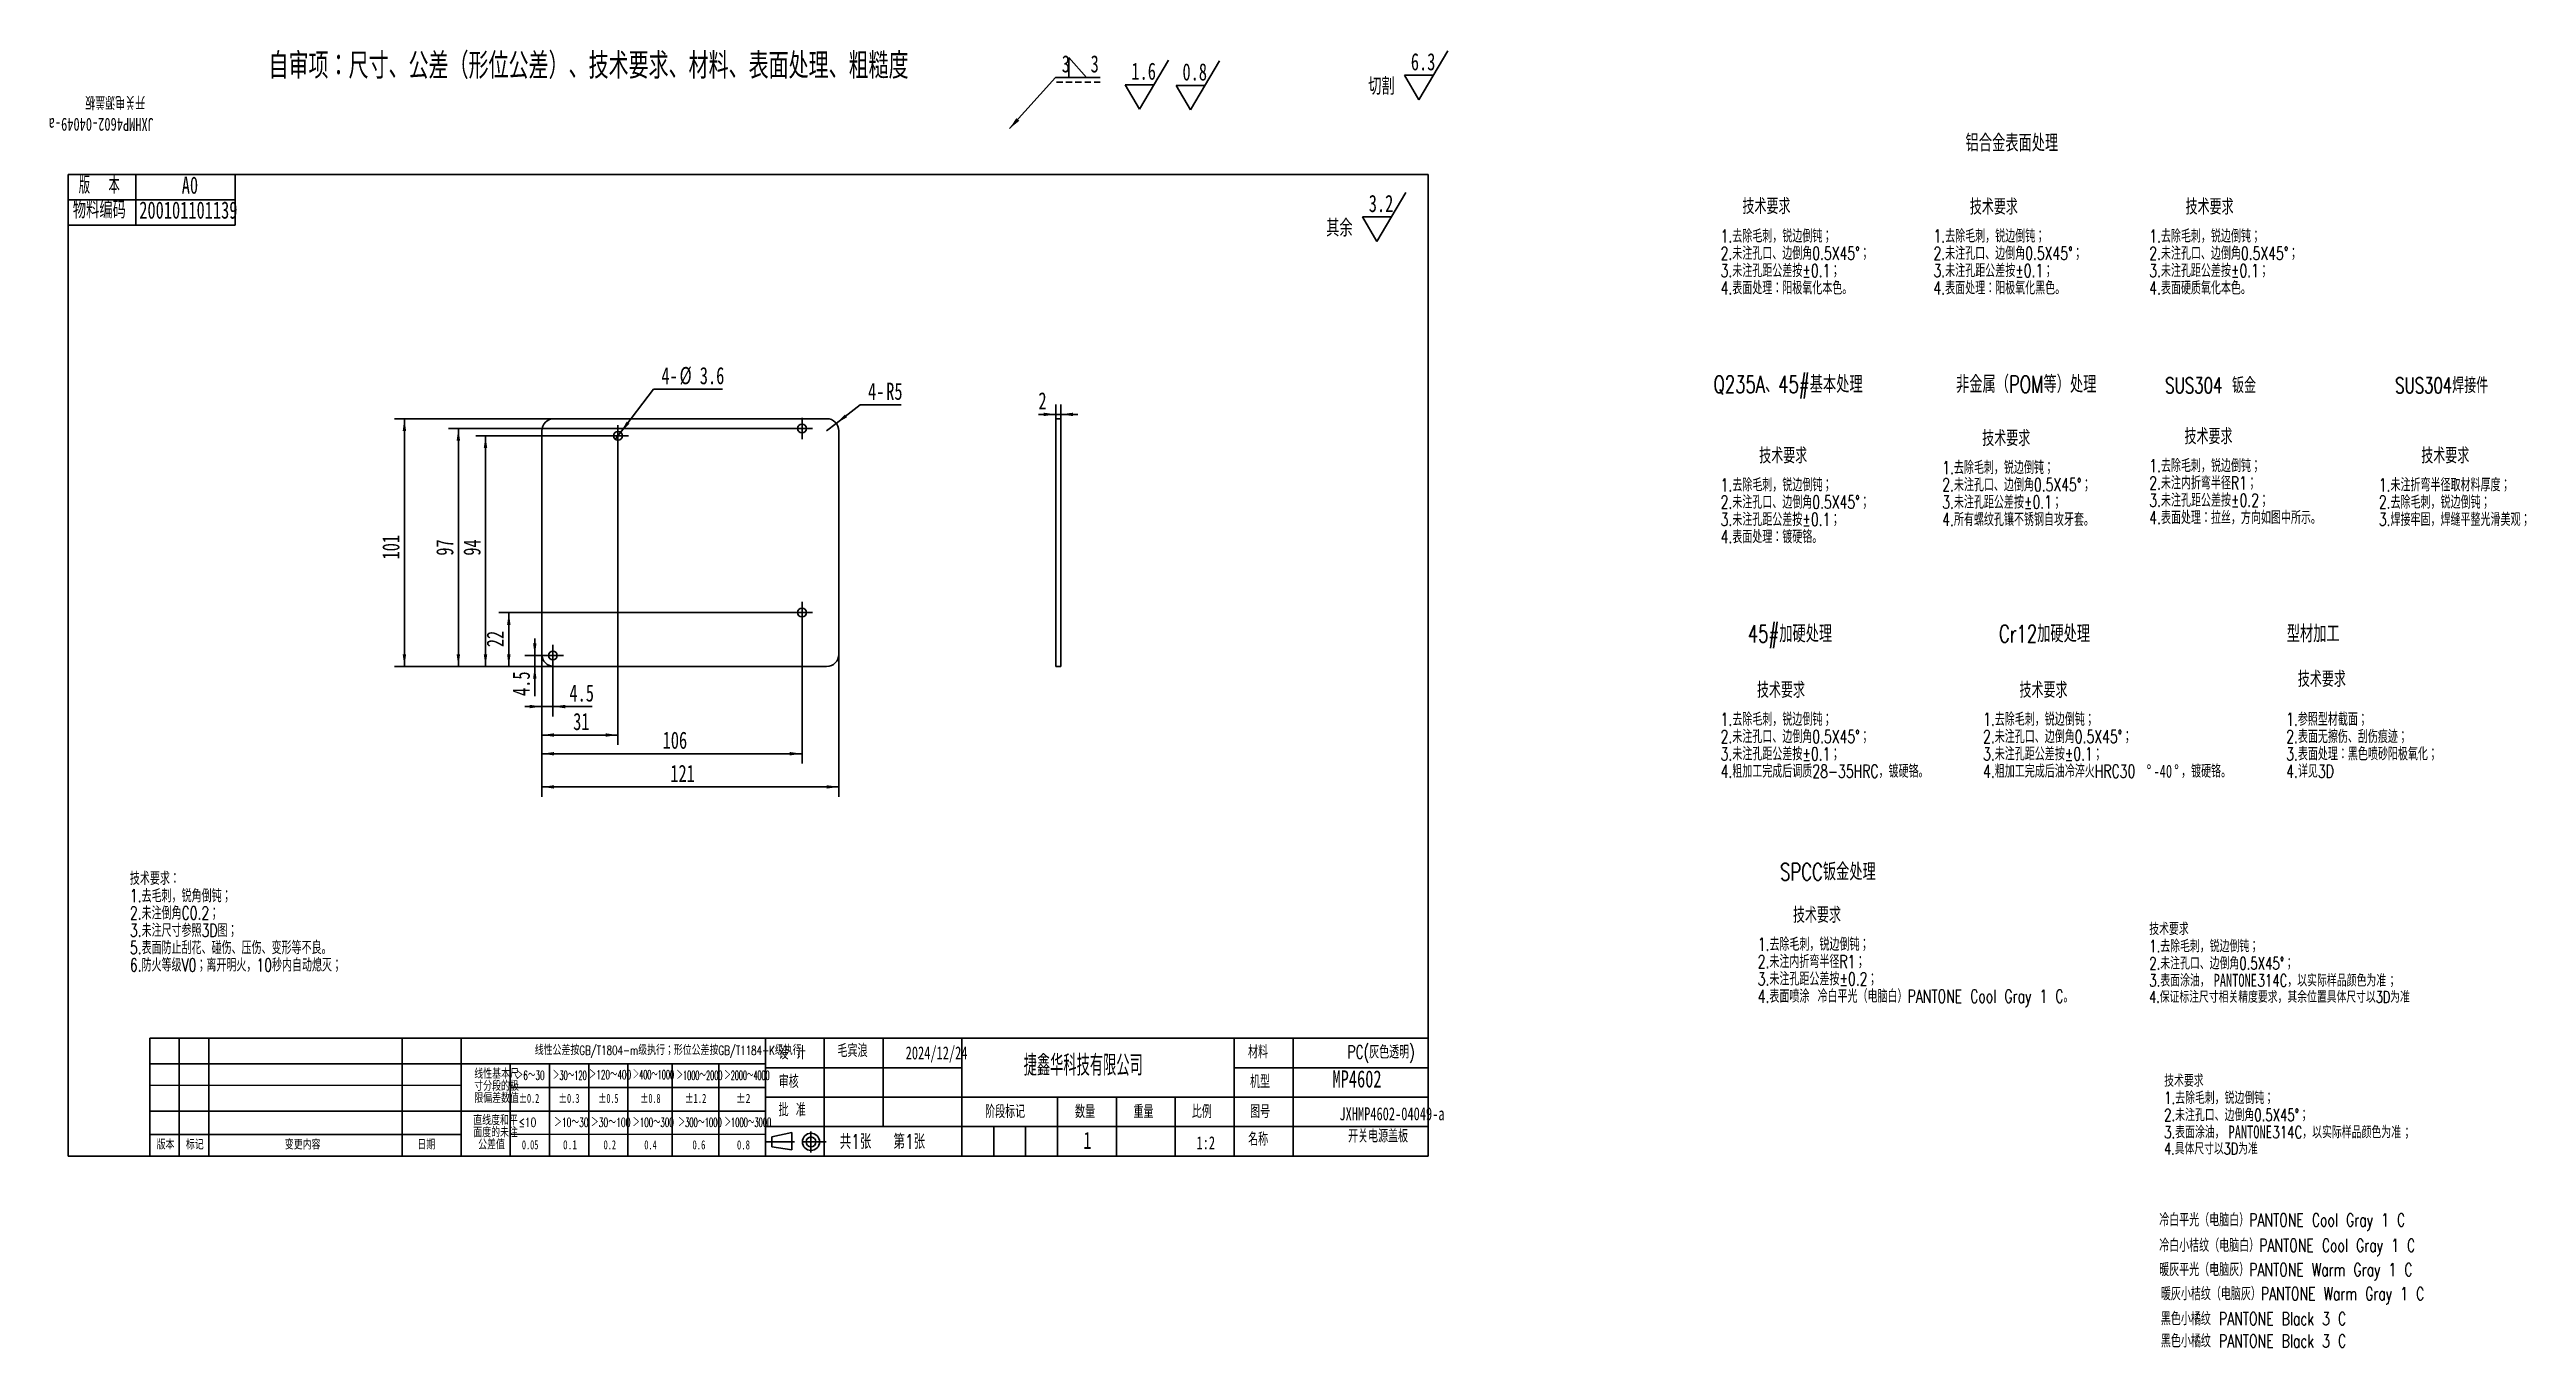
# Model space of a CAD drawing. Header units: millimetres. Extents: x 10 to 515, y -34 to 231.
import ezdxf

# ---------------------------------------------------------------- set-up
doc = ezdxf.new("R2010")
doc.units = ezdxf.units.MM
doc.linetypes.add('HIDDEN', pattern=[1.905, 1.27, -0.635])
doc.layers.add('FORMAT', color=7, linetype='Continuous', lineweight=35)
doc.layers.add('轮廓实线层', color=7, linetype='Continuous', lineweight=35)
doc.styles.add('SLDTEXTSTYLE0', font='TXT', dxfattribs={"width": 0.7, "bigfont": 'bigfont'})
doc.styles.add('SLDTEXTSTYLE1', font='TXT', dxfattribs={"width": 0.7})
doc.styles.add('SLDTEXTSTYLE10', font='TXT', dxfattribs={"width": 0.569954, "bigfont": 'bigfont'})
doc.styles.add('SLDTEXTSTYLE11', font='TXT', dxfattribs={"width": 0.542825, "bigfont": 'bigfont'})
doc.styles.add('SLDTEXTSTYLE12', font='TXT', dxfattribs={"width": 0.607411, "bigfont": 'bigfont'})
doc.styles.add('SLDTEXTSTYLE13', font='TXT', dxfattribs={"width": 0.494457, "bigfont": 'bigfont'})
doc.styles.add('SLDTEXTSTYLE14', font='TXT', dxfattribs={"width": 0.523419, "bigfont": 'bigfont'})
doc.styles.add('SLDTEXTSTYLE15', font='TXT', dxfattribs={"width": 0.677411})
doc.styles.add('SLDTEXTSTYLE16', font='TXT', dxfattribs={"width": 0.616681})
doc.styles.add('SLDTEXTSTYLE17', font='TXT', dxfattribs={"width": 0.592279})
doc.styles.add('SLDTEXTSTYLE18', font='TXT', dxfattribs={"width": 0.633851})
doc.styles.add('SLDTEXTSTYLE19', font='TXT', dxfattribs={"width": 0.751649})
doc.styles.add('SLDTEXTSTYLE2', font='TXT', dxfattribs={"width": 0.579353, "bigfont": 'bigfont'})
doc.styles.add('SLDTEXTSTYLE20', font='TXT', dxfattribs={"width": 0.672854})
doc.styles.add('SLDTEXTSTYLE21', font='TXT', dxfattribs={"width": 0.604873})
doc.styles.add('SLDTEXTSTYLE22', font='TXT', dxfattribs={"width": 0.692137})
doc.styles.add('SLDTEXTSTYLE23', font='TXT', dxfattribs={"width": 0.516181, "bigfont": 'bigfont'})
doc.styles.add('SLDTEXTSTYLE24', font='TXT', dxfattribs={"width": 0.786906})
doc.styles.add('SLDTEXTSTYLE25', font='TXT', dxfattribs={"width": 0.513075, "bigfont": 'bigfont'})
doc.styles.add('SLDTEXTSTYLE26', font='TXT', dxfattribs={"width": 0.6, "bigfont": 'bigfont'})
doc.styles.add('SLDTEXTSTYLE3', font='TXT', dxfattribs={"width": 0.633333, "bigfont": 'bigfont'})
doc.styles.add('SLDTEXTSTYLE4', font='TXT', dxfattribs={"width": 0.589499, "bigfont": 'bigfont'})
doc.styles.add('SLDTEXTSTYLE5', font='TXT', dxfattribs={"width": 0.526455, "bigfont": 'bigfont'})
doc.styles.add('SLDTEXTSTYLE6', font='TXT', dxfattribs={"width": 0.583287, "bigfont": 'bigfont'})
doc.styles.add('SLDTEXTSTYLE7', font='TXT', dxfattribs={"width": 0.632085})
doc.styles.add('SLDTEXTSTYLE8', font='TXT', dxfattribs={"width": 0.735068, "bigfont": 'bigfont'})
doc.styles.add('SLDTEXTSTYLE9', font='TXT', dxfattribs={"width": 0.615255, "bigfont": 'bigfont'})
doc.dimstyles.new('SLDDIMSTYLE0', dxfattribs={"dimtxt": 0.18, "dimasz": 2.5, "dimexe": 0, "dimexo": 0.0625, "dimgap": 0, "dimtad": 0, "dimtih": 1, "dimtoh": 1, "dimdec": 0, "dimrnd": 1e-09, "dimzin": 0, "dimdsep": 46, "dimtxsty": 'Standard', "dimsah": 1, "dimcen": 0.09, "dimadec": 0, "dimazin": 0, "dimtfac": 2.5, "dimtdec": 0, "dimtofl": 0, "dimtmove": 0, "dimatfit": 3, "dimfxl": 0, "dimfrac": 2, "dimtolj": 1, "dimtzin": 0, "dimarcsym": 0})
doc.dimstyles.new('SLDDIMSTYLE1', dxfattribs={"dimtxt": 3.5, "dimasz": 2.5, "dimexe": 0, "dimexo": 0.0625, "dimgap": 0.875, "dimtad": 2, "dimlfac": 2, "dimrnd": 1e-09, "dimzin": 12, "dimdsep": 46, "dimtxsty": 'SLDTEXTSTYLE1', "dimsah": 1, "dimcen": 0.09, "dimadec": 0, "dimazin": 3, "dimtfac": 1, "dimtmove": 0, "dimatfit": 0, "dimfxl": 0, "dimfrac": 2, "dimtolj": 1, "dimtzin": 12, "dimarcsym": 0})
doc.dimstyles.new('SLDDIMSTYLE2', dxfattribs={"dimtxt": 3.5, "dimasz": 2.5, "dimexe": 0, "dimexo": 0.0625, "dimgap": 0.875, "dimtad": 2, "dimlfac": 2, "dimrnd": 1e-09, "dimzin": 12, "dimdsep": 46, "dimtxsty": 'SLDTEXTSTYLE1', "dimsah": 1, "dimcen": 0.09, "dimadec": 0, "dimazin": 3, "dimtfac": 1, "dimtofl": 0, "dimtmove": 0, "dimatfit": 3, "dimfxl": 0, "dimfrac": 2, "dimtolj": 1, "dimtzin": 12, "dimarcsym": 0})
doc.dimstyles.new('SLDDIMSTYLE3', dxfattribs={"dimtxt": 3.5, "dimasz": 2.5, "dimexe": 0, "dimexo": 0.0625, "dimgap": 0.875, "dimtad": 0, "dimtih": 1, "dimtoh": 1, "dimlfac": 2, "dimrnd": 1e-09, "dimzin": 12, "dimdsep": 46, "dimtxsty": 'SLDTEXTSTYLE1', "dimsah": 1, "dimcen": 0, "dimadec": 0, "dimazin": 3, "dimtfac": 1, "dimtofl": 0, "dimtmove": 0, "dimatfit": 3, "dimfxl": 0, "dimfrac": 2, "dimtolj": 1, "dimtzin": 12, "dimarcsym": 0})
doc.dimstyles.new('SLDDIMSTYLE4', dxfattribs={"dimtxt": 3.5, "dimasz": 2.5, "dimexe": 0, "dimexo": 0.0625, "dimgap": 0.875, "dimtad": 0, "dimtih": 1, "dimtoh": 1, "dimlfac": 2, "dimrnd": 1e-09, "dimzin": 12, "dimdsep": 46, "dimtxsty": 'SLDTEXTSTYLE1', "dimblk1": 'NONE', "dimsah": 1, "dimcen": 0, "dimadec": 0, "dimazin": 3, "dimtfac": 1, "dimtmove": 0, "dimatfit": 3, "dimldrblk": 'NONE', "dimfxl": 0, "dimfrac": 2, "dimtolj": 1, "dimtzin": 12, "dimarcsym": 0})

# ---------------------------------------------------------------- blocks, each defined once
blk = doc.blocks.new('SW_NOTE_0')
at = {"layer": 'FORMAT', "color": 0, "attachment_point": 1}
for s, insert, char_height, style in [('技术要求', (0, 3.22), 2.5, 'SLDTEXTSTYLE0'), ('2.未注孔口、边倒角0.5X45°；', (0, -3.78), 2.5, 'SLDTEXTSTYLE0'), ('1.去除毛刺，锐边倒钝；', (0, -0.28), 2.5, 'SLDTEXTSTYLE0'), ('3.表面涂油，', (0, -7.28), 2.5, 'SLDTEXTSTYLE0'), ('PANTONE', (13.12, -7.17), 2.646, 'SLDTEXTSTYLE1'), ('314C，以实际样品颜色为准', (22.06, -7.28), 2.5, 'SLDTEXTSTYLE0'), ('；', (48.46, -7.44), 2.38, 'SLDTEXTSTYLE0'), ('4.保证标注尺寸相关精度要求，其余位置具体尺寸以3D为准', (0, -10.69), 2.3813, 'SLDTEXTSTYLE0')]:
    blk.add_mtext(s, dxfattribs=dict(at, insert=insert, char_height=char_height, style=style))
blk = doc.blocks.new('SW_NOTE_0_1')
at = {"layer": 'FORMAT', "color": 0, "attachment_point": 1}
for s, insert, char_height, style in [('技术要求', (0, 3.22), 2.5, 'SLDTEXTSTYLE0'), ('2.未注孔口、边倒角0.5X45°；', (0, -3.78), 2.5, 'SLDTEXTSTYLE0'), ('1.去除毛刺，锐边倒钝；', (0, -0.28), 2.5, 'SLDTEXTSTYLE0'), ('3.表面涂油，', (0, -7.28), 2.5, 'SLDTEXTSTYLE0'), ('PANTONE', (13.12, -7.17), 2.646, 'SLDTEXTSTYLE1'), ('314C，以实际样品颜色为准', (22.06, -7.28), 2.5, 'SLDTEXTSTYLE0'), ('；', (48.46, -7.44), 2.38, 'SLDTEXTSTYLE0'), ('4.具体尺寸以3D为准', (0, -10.69), 2.3813, 'SLDTEXTSTYLE0')]:
    blk.add_mtext(s, dxfattribs=dict(at, insert=insert, char_height=char_height, style=style))
blk = doc.blocks.new('SW_NOTE_0_2')
at = {"layer": 'FORMAT', "color": 0, "attachment_point": 1, "style": 'SLDTEXTSTYLE0'}
for s, insert, char_height in [('技术要求', (5.95, 4.09), 3.175), ('1.去除毛刺，锐边倒钝；', (-1.23, -2.12), 2.6458), ('2.未注内折弯半径R1；', (-1.23, -5.64), 2.6458), ('3.未注孔距公差按±0.2；', (-1.23, -9.17), 2.6458), ('4.表面处理：拉丝，方向如图中所示。', (-1.23, -12.7), 2.6458)]:
    blk.add_mtext(s, dxfattribs=dict(at, insert=insert, char_height=char_height))
blk = doc.blocks.new('SW_NOTE_0_3')
at = {"layer": 'FORMAT', "color": 0, "attachment_point": 1, "style": 'SLDTEXTSTYLE0'}
for s, insert, char_height in [('技术要求', (0, 4.09), 3.175), ('1.去除毛刺，锐边倒钝；', (-7.41, -2.12), 2.6458), ('2.未注孔口、边倒角0.5X45°；', (-7.41, -5.64), 2.6458), ('3.未注孔距公差按±0.1；', (-7.41, -9.17), 2.6458), ('4.表面处理：阳极氧化黑色。', (-7.41, -12.7), 2.6458)]:
    blk.add_mtext(s, dxfattribs=dict(at, insert=insert, char_height=char_height))
blk = doc.blocks.new('SW_NOTE_0_4')
at = {"layer": 'FORMAT', "color": 0, "attachment_point": 1, "style": 'SLDTEXTSTYLE0'}
for s, insert, char_height in [('技术要求', (0, 4.09), 3.175), ('1.去除毛刺，锐边倒钝；', (-4.45, -2.22), 2.6458), ('2.未注孔口、边倒角0.5X45°；', (-4.45, -5.74), 2.6458), ('3.未注孔距公差按±0.1；', (-4.45, -9.27), 2.6458), ('4.表面处理：阳极氧化本色。', (-4.45, -12.8), 2.6458)]:
    blk.add_mtext(s, dxfattribs=dict(at, insert=insert, char_height=char_height))
blk = doc.blocks.new('SW_NOTE_0_5')
at = {"layer": 'FORMAT', "color": 0, "attachment_point": 1, "style": 'SLDTEXTSTYLE0'}
for s, insert, char_height in [('技术要求', (2.38, 4.09), 3.175), ('1.参照型材截面；', (0, -4.35), 2.646), ('2.表面无擦伤、刮伤痕迹；', (0, -7.88), 2.6458), ('3.表面处理：黑色喷砂阳极氧化；', (0, -11.41), 2.6458), ('4.详见3D', (0, -14.93), 2.646)]:
    blk.add_mtext(s, dxfattribs=dict(at, insert=insert, char_height=char_height))
blk = doc.blocks.new('SW_NOTE_0_6')
at = {"layer": 'FORMAT', "color": 0, "attachment_point": 1, "style": 'SLDTEXTSTYLE0'}
for s, insert, char_height in [('技术要求', (1.19, 4.09), 3.175), ('1.去除毛刺，锐边倒钝；', (-6.67, -2.12), 2.6458), ('2.未注孔口、边倒角0.5X45°；', (-6.67, -5.64), 2.6458), ('3.未注孔距公差按±0.1；', (-6.67, -9.17), 2.6458), ('4.表面处理：镀硬铬。', (-6.67, -12.7), 2.6458)]:
    blk.add_mtext(s, dxfattribs=dict(at, insert=insert, char_height=char_height))
blk = doc.blocks.new('SW_NOTE_0_7')
at = {"layer": 'FORMAT', "color": 0, "attachment_point": 1, "style": 'SLDTEXTSTYLE0'}
for s, insert, char_height in [('技术要求', (5.95, 4.09), 3.175), ('1.去除毛刺，锐边倒钝；', (-1.23, -2.12), 2.6458), ('2.未注内折弯半径R1；', (-1.23, -5.64), 2.6458), ('3.未注孔距公差按±0.2；', (-1.23, -9.17), 2.6458), ('4.表面喷涂 冷白平光（电脑白）PANTONE Cool Gray 1 C。', (-1.23, -12.7), 2.6458)]:
    blk.add_mtext(s, dxfattribs=dict(at, insert=insert, char_height=char_height))
blk = doc.blocks.new('SW_NOTE_0_8')
at = {"layer": 'FORMAT', "color": 0, "attachment_point": 1, "style": 'SLDTEXTSTYLE0'}
for s, insert, char_height in [('技术要求', (0, 4.09), 3.175), ('1.去除毛刺，锐边倒钝；', (-8.15, -2.12), 2.6458), ('2.未注孔口、边倒角0.5X45°；', (-8.15, -5.64), 2.6458), ('3.未注孔距公差按±0.1；', (-8.15, -9.17), 2.6458), ('4.所有螺纹孔镶不锈钢自攻牙套。', (-8.15, -12.7), 2.6458)]:
    blk.add_mtext(s, dxfattribs=dict(at, insert=insert, char_height=char_height))
blk = doc.blocks.new('SW_NOTE_0_9')
at = {"layer": 'FORMAT', "color": 0, "attachment_point": 1, "style": 'SLDTEXTSTYLE0'}
for s, insert, char_height in [('技术要求', (0, 4.09), 3.175), ('1.去除毛刺，锐边倒钝；', (-7.41, -2.12), 2.6458), ('2.未注孔口、边倒角0.5X45°；', (-7.41, -5.64), 2.6458), ('3.未注孔距公差按±0.1；', (-7.41, -9.17), 2.6458), ('4.表面硬质氧化本色。', (-7.41, -12.7), 2.6458)]:
    blk.add_mtext(s, dxfattribs=dict(at, insert=insert, char_height=char_height))
blk = doc.blocks.new('SW_NOTE_0_10')
at = {"layer": 'FORMAT', "color": 0, "attachment_point": 1, "style": 'SLDTEXTSTYLE0'}
for s, insert, char_height in [('技术要求', (0, 4.09), 3.175), ('1.未注折弯半径取材料厚度；', (-8.64, -2.12), 2.6458), ('2.去除毛刺，锐边倒钝；', (-8.64, -5.64), 2.6458), ('3.焊接牢固，焊缝平整光滑美观；', (-8.64, -9.17), 2.6458)]:
    blk.add_mtext(s, dxfattribs=dict(at, insert=insert, char_height=char_height))
blk = doc.blocks.new('SW_NOTE_0_11')
at = {"layer": 'FORMAT', "color": 0, "attachment_point": 1}
for s, insert, char_height, style in [('技术要求', (0, 4.09), 3.175, 'SLDTEXTSTYLE0'), ('1.去除毛刺，锐边倒钝；', (-7.41, -2.12), 2.6458, 'SLDTEXTSTYLE0'), ('2.未注孔口、边倒角0.5X45°；', (-7.41, -5.64), 2.6458, 'SLDTEXTSTYLE0'), ('3.未注孔距公差按±0.1；', (-7.41, -9.17), 2.6458, 'SLDTEXTSTYLE0'), ('4.粗加工完成后油冷淬火HRC30', (-7.41, -12.7), 2.6458, 'SLDTEXTSTYLE0'), ('%%d', (25.92, -12.7), 2.646, 'SLDTEXTSTYLE1'), ('-40', (27.32, -12.7), 2.646, 'SLDTEXTSTYLE1'), ('%%d', (31.53, -12.7), 2.646, 'SLDTEXTSTYLE1'), ('，镀硬铬。', (32.92, -12.7), 2.646, 'SLDTEXTSTYLE0')]:
    blk.add_mtext(s, dxfattribs=dict(at, insert=insert, char_height=char_height, style=style))
blk = doc.blocks.new('SW_NOTE_0_12')
at = {"layer": 'FORMAT', "color": 0, "attachment_point": 1, "style": 'SLDTEXTSTYLE0'}
for s, insert, char_height in [('技术要求', (0, 4.09), 3.175), ('1.去除毛刺，锐边倒钝；', (-7.41, -2.12), 2.6458), ('2.未注孔口、边倒角0.5X45°；', (-7.41, -5.64), 2.6458), ('3.未注孔距公差按±0.1；', (-7.41, -9.17), 2.6458), ('4.粗加工完成后调质28-35HRC，镀硬铬。', (-7.41, -12.7), 2.6458)]:
    blk.add_mtext(s, dxfattribs=dict(at, insert=insert, char_height=char_height))
blk = doc.blocks.new('SW_NOTE_0_13')
at = {"layer": 'FORMAT', "color": 0, "attachment_point": 1, "style": 'SLDTEXTSTYLE0'}
for s, insert, char_height in [('技术要求：', (0, 3.41), 2.646), ('1.去毛刺，锐角倒钝；', (0, -0.12), 2.6458), ('2.未注倒角C0.2；', (0, -3.64), 2.6458), ('3.未注尺寸参照3D图；', (0, -7.17), 2.6458), ('5.表面防止刮花、碰伤、压伤、变形等不良。', (0, -10.7), 2.6458), ('6.防火等级V0；离开明火，10秒内自动熄灭；', (0, -14.23), 2.6458)]:
    blk.add_mtext(s, dxfattribs=dict(at, insert=insert, char_height=char_height))
blk = doc.blocks.new('SW_NOTE_0_14')
at = {"layer": 'FORMAT', "color": 0, "char_height": 1.852, "attachment_point": 2, "style": 'SLDTEXTSTYLE0'}
for s, insert in [('线性基本尺', (6.37, 2.39)), ('寸分段的极', (6.37, -0.08)), ('限偏差数值', (6.37, -2.55))]:
    blk.add_mtext(s, dxfattribs=dict(at, insert=insert))
blk = doc.blocks.new('SW_NOTE_0_15')
at = {"layer": 'FORMAT', "color": 0, "char_height": 1.852, "attachment_point": 2, "style": 'SLDTEXTSTYLE0'}
for s, insert in [('面度的未注', (6.37, -0.08)), ('直线度和平', (6.37, 2.39)), ('公差值', (5.55, -2.55))]:
    blk.add_mtext(s, dxfattribs=dict(at, insert=insert))
blk = doc.blocks.new('SW_NOTE_0_16')
at = {"layer": 'FORMAT', "color": 0, "attachment_point": 2}
for s, insert, char_height, style in [('JXHMP4602-04049-a', (17.12, 3.41), 2.6458, 'SLDTEXTSTYLE1'), ('开关电源盖板', (14.28, -1.12), 2.646, 'SLDTEXTSTYLE0')]:
    blk.add_mtext(s, dxfattribs=dict(at, insert=insert, char_height=char_height, style=style))
blk = doc.blocks.new('SW_NOTE_0_17')
at = {"layer": 'FORMAT', "color": 0, "attachment_point": 2, "rotation": 180}
for s, insert, char_height, style in [('开关电源盖板', (-14.28, 1.12), 2.646, 'SLDTEXTSTYLE0'), ('JXHMP4602-04049-a', (-17.12, -3.41), 2.6458, 'SLDTEXTSTYLE1')]:
    blk.add_mtext(s, dxfattribs=dict(at, insert=insert, char_height=char_height, style=style))
blk = doc.blocks.new('SW_SFSYMBOL_0')
at = {"layer": 'FORMAT', "color": 0}
for p, q in [((1.65, -5), (7.55, 5)), ((1.65, -5), (-1.3, 0)), ((4.6, 0), (-1.3, 0))]:
    blk.add_line(p, q, dxfattribs=at)
at = {"layer": 'FORMAT', "color": 0, "char_height": 3.5, "attachment_point": 1}
for s, insert, style in [('3.2', (0, 4.51), 'SLDTEXTSTYLE1'), ('其余', (-8.67, -0.49), 'SLDTEXTSTYLE0')]:
    blk.add_mtext(s, dxfattribs=dict(at, insert=insert, style=style))
blk = doc.blocks.new('SW_SFSYMBOL_1')
at = {"layer": 'FORMAT', "color": 0}
for p, q in [((1.65, -5), (7.55, 5)), ((1.65, -5), (-1.3, 0)), ((4.6, 0), (-1.3, 0))]:
    blk.add_line(p, q, dxfattribs=at)
at = {"layer": 'FORMAT', "color": 0, "char_height": 3.5, "attachment_point": 1}
for s, insert, style in [('6.3', (0, 4.51), 'SLDTEXTSTYLE1'), ('切割', (-8.68, -0.49), 'SLDTEXTSTYLE0')]:
    blk.add_mtext(s, dxfattribs=dict(at, insert=insert, style=style))
blk = doc.blocks.new('SW_SFSYMBOL_2')
at = {"layer": 'FORMAT', "color": 0}
for p, q in [((1.65, -5), (7.55, 5)), ((1.65, -5), (-1.3, 0)), ((4.6, 0), (-1.3, 0))]:
    blk.add_line(p, q, dxfattribs=at)
at = {"layer": 'FORMAT', "color": 0, "insert": (0, 4.51), "char_height": 3.5, "attachment_point": 1, "style": 'SLDTEXTSTYLE1'}
blk.add_mtext('0.8', dxfattribs=at)
blk = doc.blocks.new('SW_SFSYMBOL_3')
at = {"layer": 'FORMAT', "color": 0}
for p, q in [((1.65, -5), (7.55, 5)), ((1.65, -5), (-1.3, 0)), ((4.6, 0), (-1.3, 0))]:
    blk.add_line(p, q, dxfattribs=at)
at = {"layer": 'FORMAT', "color": 0, "insert": (0, 4.51), "char_height": 3.5, "attachment_point": 1, "style": 'SLDTEXTSTYLE1'}
blk.add_mtext('1.6', dxfattribs=at)
blk = doc.blocks.new('SW_SYMBOL_WELD_FILL')
at = {"layer": 'FORMAT', "color": 0}
for p, q in [((100, 0), (100, 900)), ((100, 900), (900, 0)), ((100, 0), (900, 0))]:
    blk.add_line(p, q, dxfattribs=at)
blk = doc.blocks.new('SW_WELDSYMBOL_0')
at = {"layer": 'FORMAT', "color": 0}
blk.add_line((9.15, 0), (0, 0), dxfattribs=at)
at = {"layer": 'FORMAT', "color": 0, "linetype": 'HIDDEN'}
blk.add_line((9.15, -1), (0, -1), dxfattribs=at)
at = {"layer": 'FORMAT', "color": 0, "xscale": 0.004511737089201878, "yscale": 0.004511737089201878, "zscale": 0.004511737089201878}
blk.add_blockref('SW_SYMBOL_WELD_FILL', (2.31, 0), dxfattribs=at)
at = {"layer": 'FORMAT', "color": 0, "char_height": 3.5, "attachment_point": 1, "style": 'SLDTEXTSTYLE1'}
for insert in [(1.31, 4.51), (7.18, 4.51)]:
    blk.add_mtext('3', dxfattribs=dict(at, insert=insert))
blk = doc.blocks.new('_D')
at = {"layer": 'FORMAT'}
for p, q in [((110.75, 107.44), (107.21, 107.44)), ((109.21, 107.44), (109.21, 110.94)), ((109.21, 105.19), (109.21, 107.44)), ((113.15, 105.19), (107.21, 105.19)), ((109.21, 105.19), (109.21, 99.19))]:
    blk.add_line(p, q, dxfattribs=at)
for points in [[(109.21, 107.44), (109.56, 109.94), (108.86, 109.94)], [(109.21, 105.19), (108.86, 102.69), (109.56, 102.69)]]:
    blk.add_solid(points, dxfattribs=at)
at = {"layer": 'FORMAT', "insert": (104.7, 99.19), "char_height": 3.5, "attachment_point": 1, "rotation": 90, "style": 'SLDTEXTSTYLE1'}
blk.add_mtext('4.5', dxfattribs=at)
blk = doc.blocks.new('_D_1')
at = {"layer": 'FORMAT'}
for p, q in [((161.5, 116.19), (101.92, 116.19)), ((103.92, 105.19), (103.92, 116.19)), ((113.15, 105.19), (101.92, 105.19))]:
    blk.add_line(p, q, dxfattribs=at)
for points in [[(103.92, 116.19), (103.57, 113.69), (104.27, 113.69)], [(103.92, 105.19), (104.27, 107.69), (103.57, 107.69)]]:
    blk.add_solid(points, dxfattribs=at)
at = {"layer": 'FORMAT', "insert": (99.4, 109.14), "char_height": 3.5, "attachment_point": 1, "rotation": 90, "style": 'SLDTEXTSTYLE1'}
blk.add_mtext('22', dxfattribs=at)
blk = doc.blocks.new('_D_2')
at = {"layer": 'FORMAT'}
for p, q in [((124, 152.19), (97.17, 152.19)), ((99.17, 105.19), (99.17, 152.19)), ((113.15, 105.19), (97.17, 105.19))]:
    blk.add_line(p, q, dxfattribs=at)
for points in [[(99.17, 152.19), (98.82, 149.69), (99.52, 149.69)], [(99.17, 105.19), (99.52, 107.69), (98.82, 107.69)]]:
    blk.add_solid(points, dxfattribs=at)
at = {"layer": 'FORMAT', "insert": (94.66, 127.78), "char_height": 3.5, "attachment_point": 1, "rotation": 90, "style": 'SLDTEXTSTYLE1'}
blk.add_mtext('94', dxfattribs=at)
blk = doc.blocks.new('_D_3')
at = {"layer": 'FORMAT'}
for p, q in [((161.5, 153.69), (91.64, 153.69)), ((93.64, 153.69), (93.64, 105.19)), ((113.15, 105.19), (91.64, 105.19))]:
    blk.add_line(p, q, dxfattribs=at)
for points in [[(93.64, 153.69), (93.29, 151.19), (93.99, 151.19)], [(93.64, 105.19), (93.99, 107.69), (93.29, 107.69)]]:
    blk.add_solid(points, dxfattribs=at)
at = {"layer": 'FORMAT', "insert": (89.12, 127.78), "char_height": 3.5, "attachment_point": 1, "rotation": 90, "style": 'SLDTEXTSTYLE1'}
blk.add_mtext('97', dxfattribs=at)
blk = doc.blocks.new('_D_4')
at = {"layer": 'FORMAT'}
for p, q in [((113.15, 155.69), (80.65, 155.69)), ((82.65, 155.69), (82.65, 105.19)), ((113.15, 105.19), (80.65, 105.19))]:
    blk.add_line(p, q, dxfattribs=at)
for points in [[(82.65, 155.69), (82.3, 153.19), (83, 153.19)], [(82.65, 105.19), (83, 107.69), (82.3, 107.69)]]:
    blk.add_solid(points, dxfattribs=at)
at = {"layer": 'FORMAT', "insert": (78.14, 127.01), "char_height": 3.5, "attachment_point": 1, "rotation": 90, "style": 'SLDTEXTSTYLE1'}
blk.add_mtext('101', dxfattribs=at)
blk = doc.blocks.new('_D_5')
at = {"layer": 'FORMAT'}
for p, q in [((110.65, 107.69), (110.65, 95.04)), ((112.9, 105.29), (112.9, 95.04)), ((110.65, 97.04), (107.15, 97.04)), ((110.65, 97.04), (112.9, 97.04)), ((112.9, 97.04), (120.87, 97.04))]:
    blk.add_line(p, q, dxfattribs=at)
for points in [[(110.65, 97.04), (108.15, 97.39), (108.15, 96.69)], [(112.9, 97.04), (115.4, 96.69), (115.4, 97.39)]]:
    blk.add_solid(points, dxfattribs=at)
at = {"layer": 'FORMAT', "insert": (116.27, 101.56), "char_height": 3.5, "attachment_point": 1, "style": 'SLDTEXTSTYLE1'}
blk.add_mtext('4.5', dxfattribs=at)
blk = doc.blocks.new('_D_6')
at = {"layer": 'FORMAT'}
for p, q in [((126.15, 150.04), (126.15, 89.24)), ((110.65, 107.69), (110.65, 89.24)), ((110.65, 91.24), (126.15, 91.24))]:
    blk.add_line(p, q, dxfattribs=at)
for points in [[(110.65, 91.24), (113.15, 90.89), (113.15, 91.59)], [(126.15, 91.24), (123.65, 91.59), (123.65, 90.89)]]:
    blk.add_solid(points, dxfattribs=at)
at = {"layer": 'FORMAT', "insert": (117.03, 95.75), "char_height": 3.5, "attachment_point": 1, "style": 'SLDTEXTSTYLE1'}
blk.add_mtext('31', dxfattribs=at)
blk = doc.blocks.new('_D_7')
at = {"layer": 'FORMAT'}
for p, q in [((163.65, 114.04), (163.65, 85.43)), ((110.65, 107.69), (110.65, 85.43)), ((163.65, 87.43), (110.65, 87.43))]:
    blk.add_line(p, q, dxfattribs=at)
for points in [[(110.65, 87.43), (113.15, 87.08), (113.15, 87.78)], [(163.65, 87.43), (161.15, 87.78), (161.15, 87.08)]]:
    blk.add_solid(points, dxfattribs=at)
at = {"layer": 'FORMAT', "insert": (135.25, 91.94), "char_height": 3.5, "attachment_point": 1, "style": 'SLDTEXTSTYLE1'}
blk.add_mtext('106', dxfattribs=at)
blk = doc.blocks.new('_D_8')
at = {"layer": 'FORMAT'}
for p, q in [((110.65, 107.69), (110.65, 78.67)), ((171.15, 107.69), (171.15, 78.67)), ((171.15, 80.67), (110.65, 80.67))]:
    blk.add_line(p, q, dxfattribs=at)
for points in [[(110.65, 80.67), (113.15, 80.32), (113.15, 81.02)], [(171.15, 80.67), (168.65, 81.02), (168.65, 80.32)]]:
    blk.add_solid(points, dxfattribs=at)
at = {"layer": 'FORMAT', "insert": (136.82, 85.18), "char_height": 3.5, "attachment_point": 1, "style": 'SLDTEXTSTYLE1'}
blk.add_mtext('121', dxfattribs=at)
blk = doc.blocks.new('_D_9')
at = {"layer": 'FORMAT'}
for p, q in [((170.63, 154.73), (175.5, 158.52)), ((175.5, 158.52), (183.85, 158.52)), ((168.65, 153.19), (170.63, 154.73))]:
    blk.add_line(p, q, dxfattribs=at)
blk.add_solid([(170.63, 154.73), (172.81, 155.98), (172.39, 156.54)], dxfattribs=at)
at = {"layer": 'FORMAT', "char_height": 3.5, "attachment_point": 1, "style": 'SLDTEXTSTYLE1'}
for s, insert in [('4-', (177.09, 163.03)), ('R5', (180.79, 163.03))]:
    blk.add_mtext(s, dxfattribs=dict(at, insert=insert))
blk = doc.blocks.new('_D_10')
at = {"layer": 'FORMAT'}
for p, q in [((126.7, 152.91), (133.42, 161.71)), ((133.42, 161.71), (147.42, 161.71)), ((125.6, 151.48), (126.7, 152.91))]:
    blk.add_line(p, q, dxfattribs=at)
blk.add_solid([(126.7, 152.91), (128.49, 154.68), (127.94, 155.11)], dxfattribs=at)
at = {"layer": 'FORMAT', "char_height": 3.5, "attachment_point": 1, "style": 'SLDTEXTSTYLE1'}
for s, insert in [('4-', (135.01, 166.22)), ('%%c', (138.7, 166.23)), ('3.6', (142.82, 166.22))]:
    blk.add_mtext(s, dxfattribs=dict(at, insert=insert))
blk = doc.blocks.new('_None')
blk = doc.blocks.new('SW_CENTERMARKSYMBOL_0')
at = {"layer": 'FORMAT', "color": 0}
for p, q in [((-1.25, 0), (-2.15, 0)), ((0, 0), (-1.25, 0)), ((0, 1.25), (0, 2.15)), ((0, 0), (0, 1.25)), ((0, 0), (0, -1.25)), ((0, 0), (1.25, 0)), ((1.25, 0), (2.15, 0)), ((0, -1.25), (0, -2.15))]:
    blk.add_line(p, q, dxfattribs=at)
blk = doc.blocks.new('SW_CENTERMARKSYMBOL_1')
at = {"layer": 'FORMAT', "color": 0}
for p, q in [((-1.25, 0), (-2.15, 0)), ((0, 0), (-1.25, 0)), ((0, 1.25), (0, 2.15)), ((0, 0), (0, 1.25)), ((0, 0), (0, -1.25)), ((0, 0), (1.25, 0)), ((1.25, 0), (2.15, 0)), ((0, -1.25), (0, -2.15))]:
    blk.add_line(p, q, dxfattribs=at)
blk = doc.blocks.new('SW_CENTERMARKSYMBOL_2')
at = {"layer": 'FORMAT', "color": 0}
for p, q in [((-1.25, 0), (-2.15, 0)), ((0, 0), (-1.25, 0)), ((0, 1.25), (0, 2.15)), ((0, 0), (0, 1.25)), ((0, 0), (0, -1.25)), ((0, 0), (1.25, 0)), ((1.25, 0), (2.15, 0)), ((0, -1.25), (0, -2.15))]:
    blk.add_line(p, q, dxfattribs=at)
blk = doc.blocks.new('SW_CENTERMARKSYMBOL_3')
at = {"layer": 'FORMAT', "color": 0}
for p, q in [((-1.25, 0), (-2.15, 0)), ((0, 0), (-1.25, 0)), ((0, 1.25), (0, 2.15)), ((0, 0), (0, 1.25)), ((0, 0), (0, -1.25)), ((0, 0), (1.25, 0)), ((1.25, 0), (2.15, 0)), ((0, -1.25), (0, -2.15))]:
    blk.add_line(p, q, dxfattribs=at)
blk = doc.blocks.new('_D_11')
at = {"layer": 'FORMAT'}
for p, q in [((215.36, 156.57), (211.8, 156.57)), ((215.36, 153.19), (215.36, 158.57)), ((216.36, 156.57), (215.36, 156.57)), ((216.36, 155.69), (216.36, 158.57)), ((216.36, 156.57), (219.86, 156.57))]:
    blk.add_line(p, q, dxfattribs=at)
for points in [[(215.36, 156.57), (212.86, 156.92), (212.86, 156.22)], [(216.36, 156.57), (218.86, 156.22), (218.86, 156.92)]]:
    blk.add_solid(points, dxfattribs=at)
at = {"layer": 'FORMAT', "insert": (211.8, 161.08), "char_height": 3.5, "attachment_point": 1, "style": 'SLDTEXTSTYLE1'}
blk.add_mtext('2', dxfattribs=at)

msp = doc.modelspace()

# ---------------------------------------------------------------- linework, layer by layer
at = {"color": 7, "linetype": 'Continuous', "lineweight": 35}
for p, q in [((110.6509, 107.6947), (110.6509, 153.1947)), ((113.1509, 155.6947), (168.6509, 155.6947)), ((171.1509, 153.1947), (171.1509, 107.6947)), ((215.3585, 155.6947), (216.3585, 155.6947)), ((215.3585, 153.1947), (215.3585, 155.6947)), ((215.3585, 107.6947), (215.3585, 153.1947)), ((216.3585, 155.6947), (216.3585, 153.1947)), ((216.3585, 107.6947), (216.3585, 153.1947)), ((215.3585, 105.1947), (215.3585, 107.6947)), ((216.3585, 107.6947), (216.3585, 105.1947)), ((168.6509, 105.1947), (113.1509, 105.1947)), ((216.3585, 105.1947), (215.3585, 105.1947)), ((94.1856, 14.6297), (30.7863, 14.6297))]:
    msp.add_line(p, q, dxfattribs=at)
for centre in [(126.1509, 152.1947), (163.6509, 153.6947), (163.6509, 116.1947), (112.9003, 107.4447)]:
    msp.add_circle(centre, 0.9, dxfattribs=at)
for centre, start, end in [((113.1509, 153.1947), 90, 180), ((168.6509, 153.1947), 0, 90), ((113.1509, 107.6947), 180, 270), ((168.6509, 107.6947), 270, 0)]:
    msp.add_arc(centre, 2.5, start, end, dxfattribs=at)
at = {"layer": 'FORMAT', "lineweight": 25}
for p, q in [((27.9356, 205.4508), (14.1856, 205.4508)), ((14.1856, 205.4508), (14.1856, 200.277)), ((27.9356, 205.4508), (27.9356, 200.277)), ((27.9356, 200.277), (14.1856, 200.277)), ((94.1856, 19.8508), (30.7863, 19.8508)), ((30.7863, 5.4508), (94.1856, 5.4508)), ((156.1856, 9.8297), (104.1856, 9.8297))]:
    msp.add_line(p, q, dxfattribs=at)
at = {"layer": 'FORMAT'}
for p, q in [((27.9356, 205.4508), (27.9356, 195.1317)), ((48.1787, 205.4508), (48.1787, 195.1317)), ((14.1856, 200.277), (48.1787, 200.277)), ((14.1856, 195.1317), (48.1787, 195.1317)), ((30.7863, 29.4508), (30.7863, 5.4508)), ((156.1856, 29.4508), (30.7863, 29.4508)), ((36.7863, 29.4508), (36.7863, 5.4508)), ((42.7863, 29.4508), (42.7863, 5.4508)), ((82.1998, 29.4508), (82.1998, 5.4508)), ((94.1856, 5.4508), (94.1856, 29.4508)), ((94.1856, 29.4508), (94.1856, 5.4508)), ((156.1856, 29.4508), (156.1856, 5.4508)), ((168.1856, 29.4508), (156.1856, 29.4508)), ((156.1856, 29.4508), (251.6856, 29.4508)), ((156.1856, 29.4508), (156.1856, 5.4508)), ((168.1856, 29.4508), (168.1856, 5.4508)), ((180.1856, 29.4508), (180.1856, 11.4508)), ((196.1856, 29.4508), (196.1856, 5.4508)), ((251.6856, 29.4508), (251.6856, 5.4508)), ((251.6856, 29.4508), (291.1856, 29.4508)), ((263.6856, 29.4508), (263.6856, 5.4508)), ((156.1856, 24.2297), (30.7863, 24.2297)), ((104.1856, 5.4508), (104.1856, 24.2297)), ((112.1856, 24.2297), (112.1856, 5.4508)), ((120.1856, 5.4508), (120.1856, 24.2297)), ((128.1856, 5.4508), (128.1856, 24.2297)), ((137.1856, 5.4508), (137.1856, 24.2297)), ((146.6856, 24.2297), (146.6856, 5.4508)), ((196.1856, 23.4508), (156.1856, 23.4508)), ((251.6856, 23.4508), (291.1856, 23.4508)), ((104.1856, 19.4297), (156.1856, 19.4297)), ((156.1856, 17.4508), (291.1856, 17.4508)), ((215.6856, 5.4508), (215.6856, 17.4508)), ((227.6856, 17.4508), (227.6856, 5.4508)), ((239.6856, 17.4508), (239.6856, 5.4508)), ((94.1856, 14.6297), (156.1856, 14.6297)), ((196.1856, 11.4508), (156.1856, 11.4508)), ((157.4657, 9.3408), (161.5717, 10.2256)), ((161.5717, 10.2256), (161.5717, 6.7291)), ((165.4657, 10.4476), (165.4657, 6.1755)), ((291.1856, 11.4508), (196.1856, 11.4508)), ((202.6856, 5.4508), (202.6856, 11.4508)), ((209.1856, 11.4508), (209.1856, 5.4508)), ((94.1856, 9.8297), (30.7863, 9.8297)), ((162.132, 8.347), (156.1273, 8.347)), ((157.4657, 9.3408), (157.4657, 7.3107)), ((161.5717, 6.7291), (157.4657, 7.3107)), ((168.548, 8.347), (163.7157, 8.347))]:
    msp.add_line(p, q, dxfattribs=at)
for radius in [1.75, 1]:
    msp.add_circle((165.4657, 8.347), radius, dxfattribs=at)
at = {"layer": '轮廓实线层'}
for p, q in [((14.1856, 205.4508), (291.1856, 205.4508)), ((14.1856, 205.4508), (14.1856, 5.4508)), ((291.1856, 205.4508), (291.1856, 5.4508)), ((14.1856, 5.4508), (291.1856, 5.4508))]:
    msp.add_line(p, q, dxfattribs=at)

# ---------------------------------------------------------------- block references
at = {"layer": 'FORMAT'}
for name, p in [('SW_WELDSYMBOL_0', (215.25, 225.234)), ('SW_SFSYMBOL_3', (230.7387, 223.7422)), ('SW_SFSYMBOL_2', (241.1441, 223.5927)), ('SW_SFSYMBOL_1', (287.6623, 225.6644)), ('SW_NOTE_0_17', (38.0243, 217.7072)), ('SW_SFSYMBOL_0', (279.0929, 196.788)), ('SW_NOTE_0_4', (355.2143, 196.4532)), ('SW_NOTE_0_3', (401.5393, 196.3532)), ('SW_NOTE_0_9', (445.4845, 196.3532)), ('SW_CENTERMARKSYMBOL_0', (126.1509, 152.1947)), ('SW_CENTERMARKSYMBOL_1', (163.6509, 153.6947)), ('SW_NOTE_0_8', (404.0593, 149.1823)), ('SW_NOTE_0_2', (439.3109, 149.5681)), ('SW_NOTE_0_6', (357.4368, 145.6546)), ('SW_NOTE_0_10', (493.4903, 145.6546)), ('SW_CENTERMARKSYMBOL_2', (163.6509, 116.1947)), ('SW_CENTERMARKSYMBOL_3', (112.9003, 107.4447)), ('SW_NOTE_0_12', (358.1777, 97.8932)), ('SW_NOTE_0_11', (411.6382, 97.8932)), ('SW_NOTE_0_5', (465.9759, 100.1265)), ('SW_NOTE_0_13', (26.7272, 59.9306)), ('SW_NOTE_0_7', (359.5563, 52.0491)), ('SW_NOTE_0', (438.0762, 49.7618)), ('SW_NOTE_0_14', (95.0551, 20.6941)), ('SW_NOTE_0_1', (441.1141, 18.8518)), ('SW_NOTE_0_16', (266.7021, 11.9825)), ('SW_NOTE_0_15', (94.8475, 11.2307))]:
    msp.add_blockref(name, p, dxfattribs=at)

# ---------------------------------------------------------------- texts
for s, insert, char_height, attachment_point, style in [('自审项：尺寸、公差（形位公差）、技术要求、材料、表面处理、粗糙度', (120.1701, 230.2565), 5.291667, 2, 'SLDTEXTSTYLE0'), ('铝合金表面处理', (400.6715, 213.6273), 3.5, 1, 'SLDTEXTSTYLE0'), ('版  本', (16.3148, 205.0299), 3.5, 1, 'SLDTEXTSTYLE26'), ('A0', (38.96, 205.0299), 3.5, 2, 'SLDTEXTSTYLE1'), ('物料编码', (15.1178, 199.9773), 3.5, 1, 'SLDTEXTSTYLE0'), ('200101101139', (28.6436, 199.9491), 3.5, 1, 'SLDTEXTSTYLE1'), ('Q235A、45#基本处理', (349.3172, 164.4569), 3.5, 1, 'SLDTEXTSTYLE0'), ('非金属（POM等）处理', (398.7222, 164.4569), 3.5, 1, 'SLDTEXTSTYLE0'), ('SUS304 钣金', (441.341, 164.0645), 3.175, 1, 'SLDTEXTSTYLE0'), ('SUS304焊接件', (488.1716, 164.0645), 3.175, 1, 'SLDTEXTSTYLE0'), ('45#加硬处理', (356.3086, 113.6222), 3.5, 1, 'SLDTEXTSTYLE0'), ('Cr12加硬处理', (407.4827, 113.6222), 3.5, 1, 'SLDTEXTSTYLE0'), ('型材加工', (466.0943, 113.6222), 3.5, 1, 'SLDTEXTSTYLE0'), ('SPCC钣金处理', (362.8855, 65.1155), 3.5, 1, 'SLDTEXTSTYLE0'), ('线性公差按GB/T1804-m级执行；形位公差按GB/T1184-K级执行', (136.3831, 27.9234), 1.852083, 2, 'SLDTEXTSTYLE0'), ('设 计', (158.893, 27.7982), 2.64583, 1, 'SLDTEXTSTYLE3'), ('毛宾浪', (170.8748, 28.2611), 2.64583, 1, 'SLDTEXTSTYLE0'), ('2024/12/24', (191.0542, 27.7982), 2.64583, 2, 'SLDTEXTSTYLE1'), ('捷鑫华科技有限公司', (208.7875, 26.0649), 4.23333, 1, 'SLDTEXTSTYLE2'), ('材料', (254.5004, 27.981), 2.64583, 1, 'SLDTEXTSTYLE0'), ('PC(灰色透明)', (281.5789, 27.981), 2.64583, 2, 'SLDTEXTSTYLE0'), ('＞6～30', (105.3457, 22.8184), 1.85208, 1, 'SLDTEXTSTYLE4'), ('＞30～120', (112.8687, 22.8184), 1.85208, 1, 'SLDTEXTSTYLE5'), ('＞120～400', (120.2405, 22.979), 1.85208, 1, 'SLDTEXTSTYLE6'), ('＞400～1000', (129.208, 22.979), 1.85208, 1, 'SLDTEXTSTYLE13'), ('＞1000～2000', (138.0609, 22.8184), 1.85208, 1, 'SLDTEXTSTYLE14'), ('＞2000～4000', (147.8019, 22.8184), 1.85208, 1, 'SLDTEXTSTYLE23'), ('审核', (158.8955, 21.9571), 2.64583, 1, 'SLDTEXTSTYLE0'), ('机型', (254.9054, 21.9571), 2.64583, 1, 'SLDTEXTSTYLE0'), ('MP4602', (271.7036, 22.9241), 3.5, 1, 'SLDTEXTSTYLE1'), ('±0.2', (105.9442, 18.1427), 1.85208, 1, 'SLDTEXTSTYLE7'), ('±0.3', (114.0606, 18.1427), 1.85208, 1, 'SLDTEXTSTYLE15'), ('±0.5', (122.1662, 18.1427), 1.85208, 1, 'SLDTEXTSTYLE16'), ('±0.8', (130.7171, 18.1427), 1.85208, 1, 'SLDTEXTSTYLE17'), ('±1.2', (139.7998, 18.1427), 1.85208, 1, 'SLDTEXTSTYLE22'), ('±2', (150.1754, 18.1427), 1.85208, 1, 'SLDTEXTSTYLE24'), ('批 准', (158.8955, 16.2214), 2.64583, 1, 'SLDTEXTSTYLE3'), ('阶段标记', (200.9404, 15.8516), 2.64583, 1, 'SLDTEXTSTYLE0'), ('数量', (219.2615, 15.8516), 2.64583, 1, 'SLDTEXTSTYLE0'), ('重量', (231.1732, 15.8516), 2.64583, 1, 'SLDTEXTSTYLE0'), ('比例', (243.0584, 15.8516), 2.64583, 1, 'SLDTEXTSTYLE0'), ('图号', (254.9054, 15.8516), 2.64583, 1, 'SLDTEXTSTYLE0'), ('≤10', (105.8994, 13.2336), 1.85208, 1, 'SLDTEXTSTYLE8'), ('＞10～30', (113.1568, 13.2336), 1.85208, 1, 'SLDTEXTSTYLE12'), ('＞30～100', (120.6328, 13.2336), 1.85208, 1, 'SLDTEXTSTYLE9'), ('＞100～300', (129.1344, 13.2336), 1.85208, 1, 'SLDTEXTSTYLE10'), ('＞300～1000', (138.4253, 13.2336), 1.85208, 1, 'SLDTEXTSTYLE11'), ('＞1000～3000', (147.8431, 13.2336), 1.85208, 1, 'SLDTEXTSTYLE25'), ('共1张', (171.337, 9.8974), 3, 1, 'SLDTEXTSTYLE0'), ('第1张', (182.2886, 9.8974), 3, 1, 'SLDTEXTSTYLE0'), ('1', (220.958, 10.4198), 3.5, 1, 'SLDTEXTSTYLE1'), ('名称', (254.5224, 10.2316), 2.64583, 1, 'SLDTEXTSTYLE0'), ('版本', (32.1709, 8.6674), 1.85208, 1, 'SLDTEXTSTYLE0'), ('标记', (38.1463, 8.6674), 1.85208, 1, 'SLDTEXTSTYLE0'), ('变更内容', (58.2951, 8.6674), 1.85208, 1, 'SLDTEXTSTYLE0'), ('日期', (85.2975, 8.6674), 1.85208, 1, 'SLDTEXTSTYLE0'), ('0.05', (106.5853, 8.6792), 1.85208, 1, 'SLDTEXTSTYLE18'), ('0.1', (114.9609, 8.6792), 1.85208, 1, 'SLDTEXTSTYLE19'), ('0.2', (123.2299, 8.6792), 1.85208, 1, 'SLDTEXTSTYLE21'), ('0.4', (131.5166, 8.6674), 1.85208, 1, 'SLDTEXTSTYLE20'), ('0.6', (141.3219, 8.6674), 1.85208, 1, 'SLDTEXTSTYLE1'), ('0.8', (150.3932, 8.6674), 1.85208, 1, 'SLDTEXTSTYLE1'), ('1:2', (245.8983, 9.4834), 2.64583, 2, 'SLDTEXTSTYLE1'), ('冷白平光（电脑白）PANTONE Cool Gray 1 C', (440.1054, -6.2331), 2.645833, 1, 'SLDTEXTSTYLE0'), ('冷白小桔纹（电脑白）PANTONE Cool Gray 1 C', (440.1054, -11.4365), 2.645833, 1, 'SLDTEXTSTYLE0'), ('暖灰平光（电脑灰）PANTONE Warm Gray 1 C', (440.1054, -16.367), 2.645833, 1, 'SLDTEXTSTYLE0'), ('暖灰小桔纹（电脑灰）PANTONE Warm Gray 1 C', (440.4503, -21.282), 2.645833, 1, 'SLDTEXTSTYLE0'), ('黑色小橘纹 PANTONE Black 3 C', (440.4503, -26.3599), 2.645833, 1, 'SLDTEXTSTYLE0'), ('黑色小橘纹 PANTONE Black 3 C', (440.4503, -30.886), 2.645833, 1, 'SLDTEXTSTYLE0')]:
    msp.add_mtext(s, dxfattribs=dict(at, insert=insert, char_height=char_height, attachment_point=attachment_point, style=style))

# ---------------------------------------------------------------- dimensions: what is measured, and where the dimension line sits
dim = msp.add_diameter_dim_2p(p1=(125.6043, 151.4797), p2=(126.6974, 152.9098), text='4-<>', dimstyle='SLDDIMSTYLE4', dxfattribs=at)
dim.commit()
dim.dimension.update_dxf_attribs({"geometry": '_D_10', "text_midpoint": (141.2116, 164.3908), "dimtype": 163})
dim = msp.add_radius_dim(center=(168.6509, 153.1947), mpoint=(170.6254, 154.7281), text='4-<>', dimstyle='SLDDIMSTYLE3', dxfattribs=at)
dim.commit()
dim.dimension.update_dxf_attribs({"geometry": '_D_9', "text_midpoint": (180.4719, 160.6817), "dimtype": 164})
for base, p1, p2, dimstyle, picture, middle in [((215.3585, 156.5688), (216.3585, 155.6947), (215.3585, 153.1947), 'SLDDIMSTYLE1', '_D_11', (212.5721, 156.5688)), ((126.1509, 91.2378), (110.6509, 107.6947), (126.1509, 150.0447), 'SLDDIMSTYLE2', '_D_6', (118.5706, 91.2378)), ((110.6509, 87.4296), (163.6509, 114.0447), (110.6509, 107.6947), 'SLDDIMSTYLE2', '_D_7', (137.5487, 87.4296)), ((112.9003, 97.0436), (110.6509, 107.6947), (112.9003, 105.2947), 'SLDDIMSTYLE1', '_D_5', (118.5706, 97.0436)), ((110.6509, 80.6654), (171.1509, 107.6947), (110.6509, 107.6947), 'SLDDIMSTYLE2', '_D_8', (139.1248, 80.6654))]:
    dim = msp.add_linear_dim(base=base, p1=p1, p2=p2, dimstyle=dimstyle, dxfattribs=at)
    dim.commit()
    dim.dimension.update_dxf_attribs({"geometry": picture, "text_midpoint": middle, "dimtype": 160})
for base, p1, p2, dimstyle, picture, middle in [((82.6509, 105.1947), (113.1509, 155.6947), (113.1509, 105.1947), 'SLDDIMSTYLE2', '_D_4', (82.6509, 129.3142)), ((93.6361, 105.1947), (161.5009, 153.6947), (113.1509, 105.1947), 'SLDDIMSTYLE2', '_D_3', (93.6361, 129.3142)), ((99.167, 152.1947), (113.1509, 105.1947), (124.0009, 152.1947), 'SLDDIMSTYLE2', '_D_2', (99.167, 129.3142)), ((103.9156, 116.1947), (113.1509, 105.1947), (161.5009, 116.1947), 'SLDDIMSTYLE2', '_D_1', (103.9156, 110.674)), ((109.2105, 107.4447), (113.1509, 105.1947), (110.7503, 107.4447), 'SLDDIMSTYLE1', '_D', (109.2105, 101.4875))]:
    dim = msp.add_linear_dim(base=base, p1=p1, p2=p2, angle=90, dimstyle=dimstyle, dxfattribs=at)
    dim.commit()
    dim.dimension.update_dxf_attribs({"geometry": picture, "text_midpoint": middle, "dimtype": 160})

# ---------------------------------------------------------------- leaders
msp.add_leader([(205.944, 214.7991), (215.25, 225.234)], dimstyle='SLDDIMSTYLE0', dxfattribs=at)

doc.saveas('drawing.dxf')
